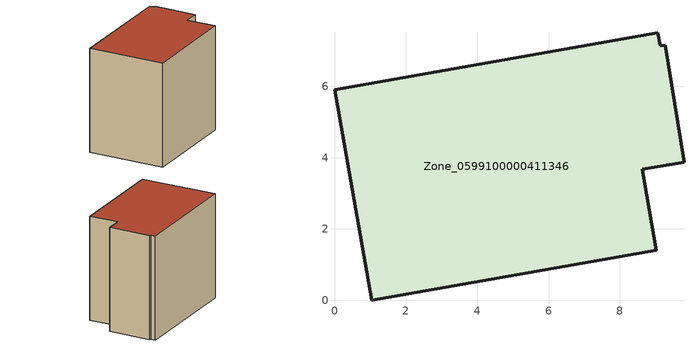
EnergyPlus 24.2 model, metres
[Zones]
Zone_0599100000411346
 floor ground (C_G): 9.27,7.15 9.8,3.87 8.62,3.67 9.02,1.4 1.04,0 0,5.9 9.07,7.5 9.13,7.13 z0
 wall outside (C_F): 1.04,0 9.02,1.4 8.62,3.67 9.8,3.87 9.27,7.15 9.13,7.13 9.07,7.5 0,5.9 1.04,0 z0:8.17
 roof outside (C_R): 9.8,3.87 9.27,7.15 9.13,7.13 9.07,7.5 0,5.9 1.04,0 9.02,1.4 8.62,3.67 z8.17
[BUILDING]
Pand.0599100000411346: North Axis=0; Terrain=City; Loads Convergence Tolerance Value=0.04; Temperature Convergence Tolerance Value=0.4; Solar Distribution=FullExterior; Maximum Number of Warmup Days=25; Minimum Number of Warmup Days=1
[Site:Location]
Rotterdam.The.Hague.AP_ZH_NLD Design_Conditions: Latitude=51.96; Longitude=4.45; Time Zone=1; Elevation=-4.5
[SITE:GROUNDTEMPERATURE:BUILDINGSURFACE]
18, 18, 18, 18, 18, 18, 18, 18, 18, 18, 18, 18
[MATERIAL] Thermal Absorptance=0.9; Solar Absorptance=0.7; Visible Absorptance=0.7
Name | Roughness | Thickness | Conductivity | Density | Specific Heat
G.TI.1992-2005 | MediumSmooth | 0.15 | 0.06 | 540 | 1210
F.TI.1992-2005 | Rough | 0.3 | 0.12 | 1920 | 840
R.TI.1992-2005 | MediumRough | 0.2 | 0.08 | 1500 | 1000
[CONSTRUCTION]
C_G: G.TI.1992-2005
C_F: F.TI.1992-2005
C_R: R.TI.1992-2005
[ZONE]
Zone_0599100000411346: Type=1; Multiplier=1; Ceiling Height=Autocalculate; Volume=Autocalculate; Floor Area=autocalculate; Part of Total Floor Area=Yes
[ZONEINFILTRATION:DESIGNFLOWRATE]
Infil_Zone_0599100000411346: Zone or ZoneList or Space or SpaceList=Zone_0599100000411346; Schedule=AlwaysOn; Design Flow Rate Calculation Method=Flow/Area; Flow Rate per Floor Area=0.0015; Constant Term Coefficient=1; Temperature Term Coefficient=0; Velocity Term Coefficient=0; Velocity Squared Term Coefficient=0
[HVACTEMPLATE:ZONE:IDEALLOADSAIRSYSTEM]
Zone_0599100000411346: Maximum Heating Supply Air Temperature=50; Minimum Cooling Supply Air Temperature=13; Maximum Heating Supply Air Humidity Ratio=0.0156; Minimum Cooling Supply Air Humidity Ratio=0.0077; Heating Limit=NoLimit; Cooling Limit=NoLimit; Dehumidification Control Type=ConstantSensibleHeatRatio; Cooling Sensible Heat Ratio=0.7; Dehumidification Setpoint=60; Humidification Control Type=None; Humidification Setpoint=30; Outdoor Air Method=None; Outdoor Air Flow Rate per Person=0.00944; Outdoor Air Flow Rate per Zone Floor Area=0; Outdoor Air Flow Rate per Zone=0; Demand Controlled Ventilation Type=None; Outdoor Air Economizer Type=NoEconomizer; Heat Recovery Type=None; Sensible Heat Recovery Effectiveness=0.7; Latent Heat Recovery Effectiveness=0.65
[ZONECONTROL:THERMOSTAT]
ThermostatControl_Zone_0599100000411346: Zone or ZoneList=Zone_0599100000411346; Control Type Schedule=DualSetpointControlType; Control 1=Thermostat_Zone_0599100000411346; Temperature Difference Between Cutout And Setpoint=0
[THERMOSTATSETPOINT:DUALSETPOINT]
Thermostat_Zone_0599100000411346: Heating Setpoint Temperature Schedule=HeatingSetpoint_Zone_0599100000411346; Cooling Setpoint Temperature Schedule=CoolingSetpoint_Zone_0599100000411346
[SCHEDULE:COMPACT]
HeatingSetpoint_Zone_0599100000411346: Through: 12/31, For: AllDays, Until: 24:00, 21
CoolingSetpoint_Zone_0599100000411346: Through: 12/31, For: AllDays, Until: 24:00, 24
DualSetpointControlType: Through: 12/31, For: AllDays, Until: 24:00, 4
AlwaysOn: Through: 12/31, For: AllDays, Until: 24:00, 1
